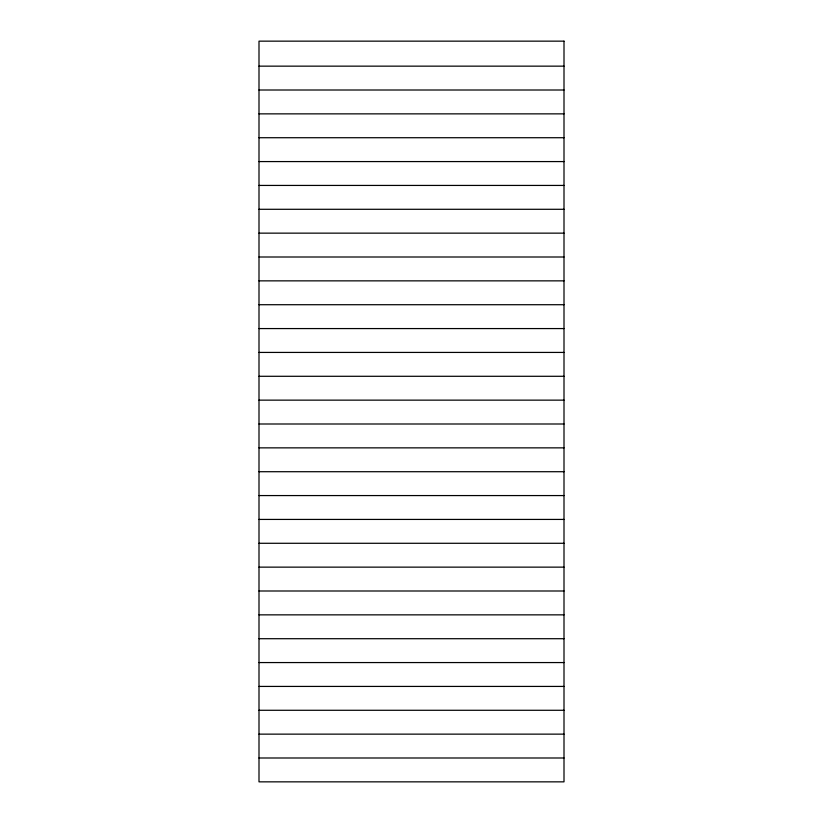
<?xml version="1.0" encoding="UTF-8"?>
<svg xmlns="http://www.w3.org/2000/svg" width="823" height="823" viewBox="0 0 823 823"><rect width="100%" height="100%" fill="white"/><g stroke="black" fill="none" stroke-linecap="round" stroke-linejoin="round"><path stroke-width="1.23" d="M258.998 66.149L564.002 66.149M258.998 90.005L564.002 90.005M258.998 113.862L564.002 113.862M258.998 137.719L564.002 137.719M258.998 161.575L564.002 161.575M258.998 185.432L564.002 185.432M258.998 209.289L564.002 209.289M258.998 233.146L564.002 233.146M258.998 257.002L564.002 257.002M258.998 280.859L564.002 280.859M258.998 304.716L564.002 304.716M258.998 328.572L564.002 328.572M258.998 352.429L564.002 352.429M258.998 376.286L564.002 376.286M258.998 400.143L564.002 400.143M258.998 423.999L564.002 423.999M258.998 447.856L564.002 447.856M258.998 471.713L564.002 471.713M258.998 495.569L564.002 495.569M258.998 519.426L564.002 519.426M258.998 543.283L564.002 543.283M258.998 567.14L564.002 567.14M258.998 590.996L564.002 590.996M258.998 614.853L564.002 614.853M258.998 638.71L564.002 638.71M258.998 662.566L564.002 662.566M258.998 686.423L564.002 686.423M258.998 710.28L564.002 710.28M258.998 734.137L564.002 734.137M258.998 757.993L564.002 757.993M564.002 41.15L258.998 41.15L258.998 781.85L564.002 781.85L564.002 41.15"/></g></svg>
